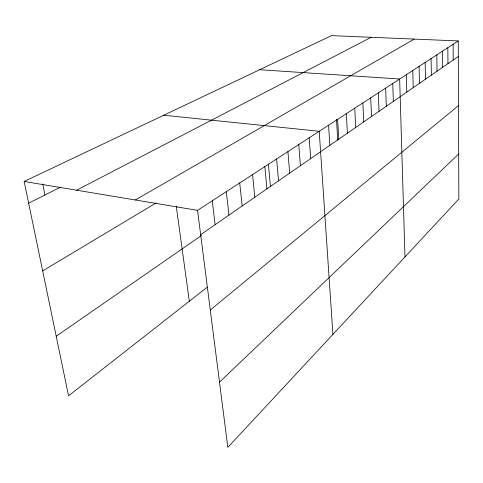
<?xml version="1.0" encoding="UTF-8"?>
<svg xmlns="http://www.w3.org/2000/svg" width="483" height="483" viewBox="0 0 483 483"><rect width="100%" height="100%" fill="white"/><g stroke="black" fill="none" stroke-linecap="round" stroke-linejoin="round"><path stroke-width="0.72" d="M219.499 382.156L458.681 153.986M210.286 310.026L458.494 105.584M207.292 287.168L68.556 395.812L24.15 181.469L331.519 35.627L458.252 40.934L458.85 198.984L227.831 447.373L197.553 210.353L458.252 40.934M56.215 336.253L201.363 235.553M200.662 234.69L458.307 56.487M42.679 270.897L156.1 202.957M135.331 199.986L414.239 39.093M76.586 190.199L371.21 37.288M28.654 203.21L60.556 187.126M259.685 69.715L399.652 79.013L404.989 256.89M163.737 115.238L319.215 131.285L332.926 334.375M24.15 181.469L197.553 210.353M42.733 183.945L44.931 195.005M176.301 206.555L189.324 301.235M212.26 200.795L215.128 224.68M226.298 191.666L228.954 215.122M239.719 182.948L242.164 205.981M252.555 174.611L254.813 197.233M264.841 166.623L266.93 188.853M268.385 164.135L270.474 186.824M276.62 158.967L278.546 180.817M287.922 151.626L289.697 173.107M298.772 144.574L300.402 165.705M309.192 137.8L310.696 158.581M328.585 125.2L329.853 145.335M337.617 119.331L338.782 139.158M336.482 119.313L337.72 140.179M346.329 113.668L347.398 133.199M354.739 108.204L355.717 127.446M362.86 102.921L363.753 121.885M370.715 97.82L371.524 116.512M378.304 92.887L379.04 111.313M385.651 88.111L386.315 106.284M392.764 83.493L393.355 101.412M406.33 74.678L406.795 92.114M412.796 70.47L413.213 87.677M419.075 66.394L419.437 83.372M425.167 62.434L425.481 79.194M431.084 58.588L431.349 75.137M436.831 54.857L437.049 71.194M442.41 51.228L442.585 67.36M447.838 47.702L447.97 63.635M453.114 44.273L453.211 60.013"/></g></svg>
